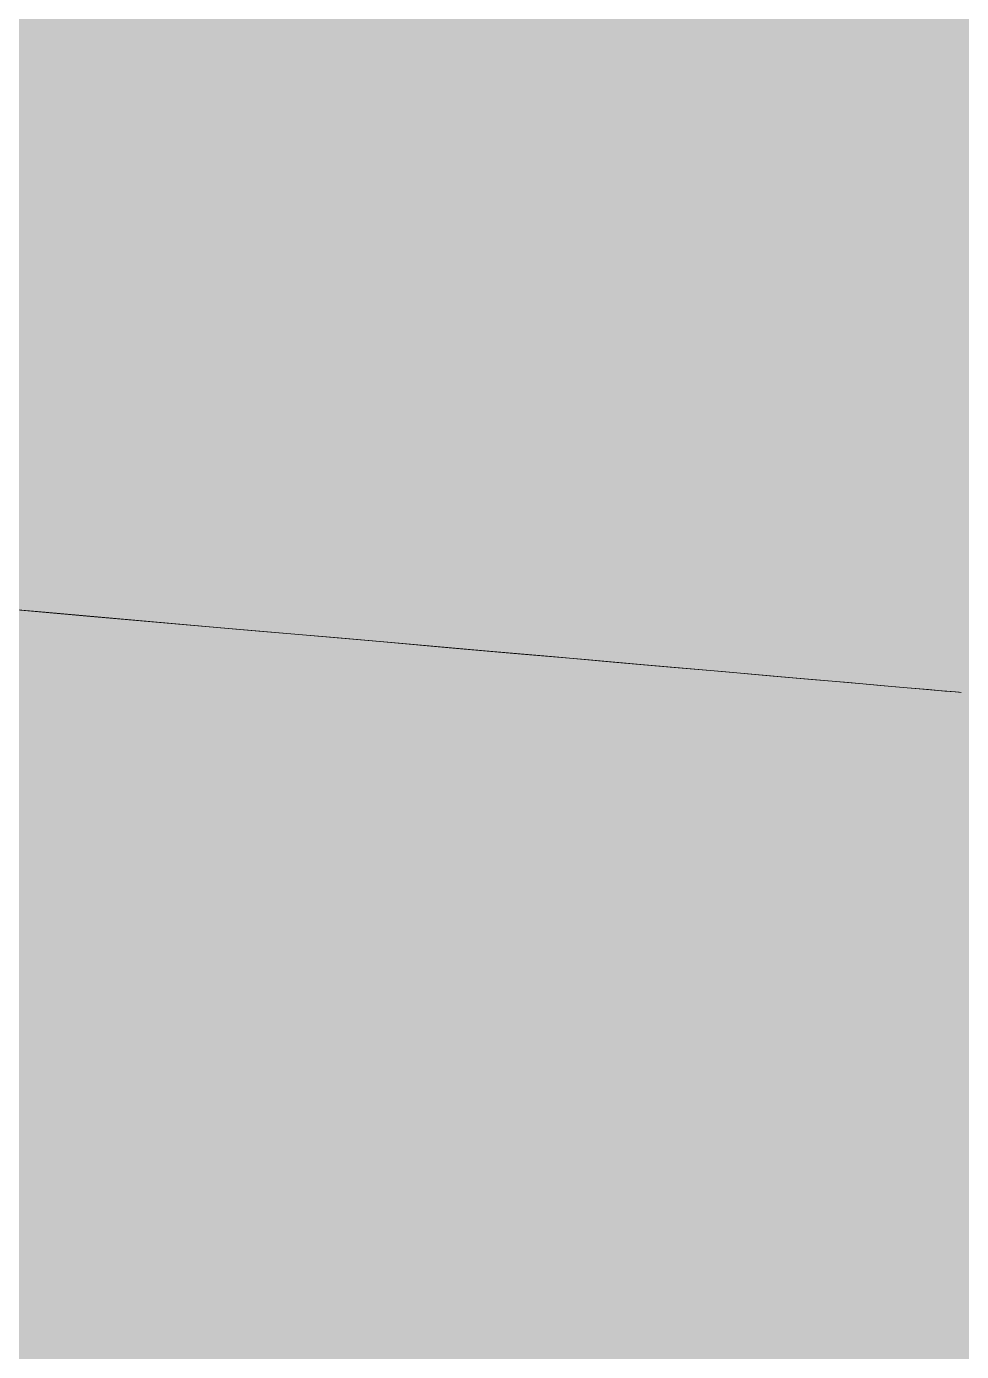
# Model space of a CAD drawing. Header units: millimetres. Extents: x 632 to 546626, y -3890 to 22200.
# Drawn here: x 389643.074 to 389644.47, y 16898.469 to 16900.447 of the extents above; entities that cross this region are included whole.
import ezdxf

# ---------------------------------------------------------------- set-up
doc = ezdxf.new("R2010")
doc.units = ezdxf.units.MM
doc.layers.add('A-270-M_ROOF', color=132, linetype='Continuous', lineweight=13)
doc.layers.add('A-770-ME_FFE_SA', color=91, linetype='Continuous', lineweight=13)

# ---------------------------------------------------------------- blocks, each defined once
blk = doc.blocks.new('Static Line_Sayfa_Metal Deck_Pan Mount - Up to 15 _ pitch - Max 2 Users-1845519-S6_501-SECTION A6')
at = {"layer": 'A-770-ME_FFE_SA', "lineweight": 5, "transparency": 33554432}
for points in [[(4567736.1194, 16883.1307), (4567740.3464, 16931.4452), (4567541.1074, 16948.8763), (4567536.8805, 16900.5619), (4567715.6604, 16884.9207)], [(4567736.1194, 16883.1307), (4567740.3464, 16931.4452), (4567541.1074, 16948.8763), (4567536.8805, 16900.5619), (4567715.6604, 16884.9207)], [(4567736.1194, 16883.1307), (4567740.3464, 16931.4452), (4567541.1074, 16948.8763), (4567536.8805, 16900.5619), (4567715.6604, 16884.9207)], [(4567736.1194, 16883.1307), (4567740.3464, 16931.4452), (4567541.1074, 16948.8763), (4567536.8805, 16900.5619), (4567715.6604, 16884.9207)], [(4567736.1194, 16883.1307), (4567740.3464, 16931.4452), (4567541.1074, 16948.8763), (4567536.8805, 16900.5619), (4567715.6604, 16884.9207)], [(4567736.1194, 16883.1307), (4567740.3464, 16931.4452), (4567541.1074, 16948.8763), (4567536.8805, 16900.5619), (4567715.6604, 16884.9207)], [(4567736.1194, 16883.1307), (4567740.3464, 16931.4452), (4567541.1074, 16948.8763), (4567536.8805, 16900.5619), (4567715.6604, 16884.9207)], [(4567736.1194, 16883.1307), (4567740.3464, 16931.4452), (4567541.1074, 16948.8763), (4567536.8805, 16900.5619), (4567715.6604, 16884.9207)], [(4567736.1194, 16883.1307), (4567740.3464, 16931.4452), (4567541.1075, 16948.8763), (4567536.8805, 16900.5619), (4567715.6604, 16884.9207)], [(4567736.1194, 16883.1307), (4567740.3464, 16931.4452), (4567541.1074, 16948.8763), (4567536.8805, 16900.5619), (4567715.6604, 16884.9207)], [(4567735.9451, 16881.1383), (4567740.1721, 16929.4528), (4567540.9331, 16946.8839), (4567536.7062, 16898.5695), (4567715.6604, 16882.913)], [(4567735.9451, 16881.1383), (4567740.1721, 16929.4528), (4567540.9331, 16946.8839), (4567536.7062, 16898.5695), (4567715.6604, 16882.913)], [(4567735.9451, 16881.1383), (4567740.1721, 16929.4528), (4567540.9331, 16946.8839), (4567536.7062, 16898.5695), (4567715.6604, 16882.913)], [(4567735.9451, 16881.1383), (4567740.1721, 16929.4528), (4567540.9331, 16946.8839), (4567536.7062, 16898.5695), (4567715.6604, 16882.913)], [(4567735.9451, 16881.1383), (4567740.1721, 16929.4528), (4567540.9331, 16946.8839), (4567536.7062, 16898.5695), (4567715.6604, 16882.913)], [(4567735.9451, 16881.1383), (4567740.1721, 16929.4528), (4567540.9331, 16946.8839), (4567536.7062, 16898.5695), (4567715.6604, 16882.913)], [(4567735.9451, 16881.1383), (4567740.1721, 16929.4528), (4567540.9331, 16946.8839), (4567536.7062, 16898.5695), (4567715.6604, 16882.913)], [(4567735.9451, 16881.1383), (4567740.1721, 16929.4528), (4567540.9331, 16946.8839), (4567536.7062, 16898.5695), (4567715.6604, 16882.913)], [(4567735.9451, 16881.1383), (4567740.1721, 16929.4528), (4567540.9331, 16946.8839), (4567536.7062, 16898.5695), (4567715.6604, 16882.913)], [(4567735.9451, 16881.1383), (4567740.1721, 16929.4528), (4567540.9331, 16946.8839), (4567536.7062, 16898.5695), (4567715.6604, 16882.913)]]:
    blk.add_hatch(color=256, dxfattribs=at).paths.add_polyline_path(points)
at = {"layer": 'A-770-ME_FFE_SA', "lineweight": 5}
for p, q in [((4567600.6558, 16899.5722), (4567600.5159, 16899.5844)), ((4567600.6558, 16899.5722), (4567600.5159, 16899.5844)), ((4567600.6558, 16899.5722), (4567600.5159, 16899.5844)), ((4567600.6558, 16899.5722), (4567600.5159, 16899.5844)), ((4567600.6558, 16899.5722), (4567600.5159, 16899.5844)), ((4567600.6558, 16899.5722), (4567600.5159, 16899.5844)), ((4567600.6558, 16899.5722), (4567600.5159, 16899.5844)), ((4567600.6558, 16899.5722), (4567600.5159, 16899.5844)), ((4567600.6558, 16899.5722), (4567600.5159, 16899.5844)), ((4567600.6558, 16899.5722), (4567600.5159, 16899.5844)), ((4567600.6558, 16899.5722), (4567600.5159, 16899.5844)), ((4567600.6558, 16899.5722), (4567600.5159, 16899.5844)), ((4567600.5809, 16899.5788), (4567600.7182, 16899.5667)), ((4567600.5809, 16899.5788), (4567600.7182, 16899.5667)), ((4567600.5809, 16899.5788), (4567600.7182, 16899.5667)), ((4567600.5809, 16899.5788), (4567600.7182, 16899.5667)), ((4567600.5809, 16899.5788), (4567600.7182, 16899.5667)), ((4567600.5809, 16899.5788), (4567600.7182, 16899.5667)), ((4567600.5809, 16899.5788), (4567600.7182, 16899.5667)), ((4567600.5809, 16899.5788), (4567600.7182, 16899.5667)), ((4567600.5809, 16899.5788), (4567600.7182, 16899.5667)), ((4567600.5809, 16899.5788), (4567600.7182, 16899.5667)), ((4567600.5809, 16899.5788), (4567600.7182, 16899.5667)), ((4567600.581, 16899.5788), (4567600.7182, 16899.5667)), ((4567600.7899, 16899.5605), (4567600.6558, 16899.5722)), ((4567600.7899, 16899.5605), (4567600.6558, 16899.5722)), ((4567600.7899, 16899.5605), (4567600.6558, 16899.5722)), ((4567600.7899, 16899.5605), (4567600.6558, 16899.5722)), ((4567600.7899, 16899.5605), (4567600.6558, 16899.5722)), ((4567600.7899, 16899.5605), (4567600.6558, 16899.5722)), ((4567600.7899, 16899.5605), (4567600.6558, 16899.5722)), ((4567600.7899, 16899.5605), (4567600.6558, 16899.5722)), ((4567600.7899, 16899.5605), (4567600.6558, 16899.5722)), ((4567600.7899, 16899.5605), (4567600.6558, 16899.5722)), ((4567600.7899, 16899.5605), (4567600.6558, 16899.5722)), ((4567600.7899, 16899.5605), (4567600.6558, 16899.5722)), ((4567600.7182, 16899.5667), (4567600.8496, 16899.5552)), ((4567600.7182, 16899.5667), (4567600.8496, 16899.5552)), ((4567600.7182, 16899.5667), (4567600.8496, 16899.5552)), ((4567600.7182, 16899.5667), (4567600.8496, 16899.5552)), ((4567600.7182, 16899.5667), (4567600.8496, 16899.5552)), ((4567600.7182, 16899.5667), (4567600.8496, 16899.5552)), ((4567600.7182, 16899.5667), (4567600.8496, 16899.5552)), ((4567600.7182, 16899.5667), (4567600.8496, 16899.5552)), ((4567600.7182, 16899.5667), (4567600.8496, 16899.5552)), ((4567600.7182, 16899.5667), (4567600.8496, 16899.5552)), ((4567600.7182, 16899.5667), (4567600.8496, 16899.5552)), ((4567600.7182, 16899.5667), (4567600.8496, 16899.5552)), ((4567600.9181, 16899.5493), (4567600.7899, 16899.5605)), ((4567600.9181, 16899.5493), (4567600.7899, 16899.5605)), ((4567600.9181, 16899.5493), (4567600.7899, 16899.5605)), ((4567600.9181, 16899.5493), (4567600.7899, 16899.5605)), ((4567600.9181, 16899.5493), (4567600.7899, 16899.5605)), ((4567600.9181, 16899.5493), (4567600.7899, 16899.5605)), ((4567600.9181, 16899.5493), (4567600.7899, 16899.5605)), ((4567600.9181, 16899.5493), (4567600.7899, 16899.5605)), ((4567600.9181, 16899.5493), (4567600.7899, 16899.5605)), ((4567600.9181, 16899.5493), (4567600.7899, 16899.5605)), ((4567600.9181, 16899.5493), (4567600.7899, 16899.5605)), ((4567600.9181, 16899.5493), (4567600.7899, 16899.5605)), ((4567600.8496, 16899.5552), (4567600.975, 16899.5443)), ((4567600.8496, 16899.5552), (4567600.975, 16899.5443)), ((4567600.8496, 16899.5552), (4567600.975, 16899.5443)), ((4567600.8496, 16899.5552), (4567600.975, 16899.5443)), ((4567600.8496, 16899.5552), (4567600.975, 16899.5443)), ((4567600.8496, 16899.5552), (4567600.975, 16899.5443)), ((4567600.8496, 16899.5552), (4567600.975, 16899.5443)), ((4567600.8496, 16899.5552), (4567600.975, 16899.5443)), ((4567600.8496, 16899.5552), (4567600.975, 16899.5443)), ((4567600.8496, 16899.5552), (4567600.975, 16899.5443)), ((4567600.8496, 16899.5552), (4567600.975, 16899.5443)), ((4567600.8496, 16899.5552), (4567600.975, 16899.5443)), ((4567601.04, 16899.5386), (4567600.9181, 16899.5493)), ((4567601.04, 16899.5386), (4567600.9181, 16899.5493)), ((4567601.04, 16899.5386), (4567600.9181, 16899.5493)), ((4567601.04, 16899.5386), (4567600.9181, 16899.5493)), ((4567601.04, 16899.5386), (4567600.9181, 16899.5493)), ((4567601.04, 16899.5386), (4567600.9181, 16899.5493)), ((4567601.04, 16899.5386), (4567600.9181, 16899.5493)), ((4567601.04, 16899.5386), (4567600.9181, 16899.5493)), ((4567601.04, 16899.5386), (4567600.9181, 16899.5493)), ((4567601.04, 16899.5386), (4567600.9181, 16899.5493)), ((4567601.04, 16899.5386), (4567600.9181, 16899.5493)), ((4567601.04, 16899.5386), (4567600.9181, 16899.5493)), ((4567600.975, 16899.5443), (4567601.094, 16899.5339)), ((4567600.975, 16899.5443), (4567601.094, 16899.5339)), ((4567600.975, 16899.5443), (4567601.094, 16899.5339)), ((4567600.975, 16899.5443), (4567601.094, 16899.5339)), ((4567600.975, 16899.5443), (4567601.094, 16899.5339)), ((4567600.975, 16899.5443), (4567601.094, 16899.5339)), ((4567600.975, 16899.5443), (4567601.094, 16899.5339)), ((4567600.975, 16899.5443), (4567601.094, 16899.5339)), ((4567600.975, 16899.5443), (4567601.094, 16899.5339)), ((4567600.975, 16899.5443), (4567601.094, 16899.5339)), ((4567600.975, 16899.5443), (4567601.094, 16899.5339)), ((4567600.975, 16899.5443), (4567601.094, 16899.5339)), ((4567601.1556, 16899.5285), (4567601.04, 16899.5386)), ((4567601.1556, 16899.5285), (4567601.04, 16899.5386)), ((4567601.1556, 16899.5285), (4567601.04, 16899.5386)), ((4567601.1556, 16899.5285), (4567601.04, 16899.5386)), ((4567601.1556, 16899.5285), (4567601.04, 16899.5386)), ((4567601.1556, 16899.5285), (4567601.04, 16899.5386)), ((4567601.1556, 16899.5285), (4567601.04, 16899.5386)), ((4567601.1556, 16899.5285), (4567601.04, 16899.5386)), ((4567601.1556, 16899.5285), (4567601.04, 16899.5386)), ((4567601.1556, 16899.5285), (4567601.04, 16899.5386)), ((4567601.1556, 16899.5285), (4567601.04, 16899.5386)), ((4567601.1556, 16899.5285), (4567601.04, 16899.5386)), ((4567601.094, 16899.5339), (4567601.2066, 16899.524)), ((4567601.094, 16899.5339), (4567601.2066, 16899.524)), ((4567601.094, 16899.5339), (4567601.2066, 16899.524)), ((4567601.094, 16899.5339), (4567601.2066, 16899.524)), ((4567601.094, 16899.5339), (4567601.2066, 16899.524)), ((4567601.094, 16899.5339), (4567601.2066, 16899.524)), ((4567601.094, 16899.5339), (4567601.2066, 16899.524)), ((4567601.094, 16899.5339), (4567601.2066, 16899.524)), ((4567601.094, 16899.5339), (4567601.2066, 16899.524)), ((4567601.094, 16899.5339), (4567601.2066, 16899.524)), ((4567601.094, 16899.5339), (4567601.2066, 16899.524)), ((4567601.094, 16899.5339), (4567601.2066, 16899.524)), ((4567601.2646, 16899.5189), (4567601.1556, 16899.5285)), ((4567601.2646, 16899.5189), (4567601.1556, 16899.5285)), ((4567601.2646, 16899.5189), (4567601.1556, 16899.5285)), ((4567601.2646, 16899.5189), (4567601.1556, 16899.5285)), ((4567601.2646, 16899.5189), (4567601.1556, 16899.5285)), ((4567601.2646, 16899.5189), (4567601.1556, 16899.5285)), ((4567601.2646, 16899.5189), (4567601.1556, 16899.5285)), ((4567601.2646, 16899.5189), (4567601.1556, 16899.5285)), ((4567601.2646, 16899.5189), (4567601.1556, 16899.5285)), ((4567601.2646, 16899.5189), (4567601.1556, 16899.5285)), ((4567601.2646, 16899.5189), (4567601.1556, 16899.5285)), ((4567601.2646, 16899.5189), (4567601.1556, 16899.5285)), ((4567601.2066, 16899.524), (4567601.3126, 16899.5147)), ((4567601.2066, 16899.524), (4567601.3126, 16899.5147)), ((4567601.2066, 16899.524), (4567601.3126, 16899.5147)), ((4567601.2066, 16899.524), (4567601.3126, 16899.5147)), ((4567601.2066, 16899.524), (4567601.3126, 16899.5147)), ((4567601.2066, 16899.524), (4567601.3126, 16899.5147)), ((4567601.2066, 16899.524), (4567601.3126, 16899.5147)), ((4567601.2066, 16899.524), (4567601.3126, 16899.5147)), ((4567601.2066, 16899.524), (4567601.3126, 16899.5147)), ((4567601.2066, 16899.524), (4567601.3126, 16899.5147)), ((4567601.2066, 16899.524), (4567601.3126, 16899.5147)), ((4567601.2066, 16899.524), (4567601.3126, 16899.5147)), ((4567601.3669, 16899.51), (4567601.2646, 16899.5189)), ((4567601.3669, 16899.51), (4567601.2646, 16899.5189)), ((4567601.3669, 16899.51), (4567601.2646, 16899.5189)), ((4567601.3669, 16899.51), (4567601.2646, 16899.5189)), ((4567601.3669, 16899.51), (4567601.2646, 16899.5189)), ((4567601.3669, 16899.51), (4567601.2646, 16899.5189)), ((4567601.3669, 16899.51), (4567601.2646, 16899.5189)), ((4567601.3669, 16899.51), (4567601.2646, 16899.5189)), ((4567601.3669, 16899.51), (4567601.2646, 16899.5189)), ((4567601.3669, 16899.51), (4567601.2646, 16899.5189)), ((4567601.3669, 16899.51), (4567601.2646, 16899.5189)), ((4567601.3669, 16899.51), (4567601.2646, 16899.5189)), ((4567601.3126, 16899.5147), (4567601.4117, 16899.5061)), ((4567601.3126, 16899.5147), (4567601.4117, 16899.5061)), ((4567601.3126, 16899.5147), (4567601.4117, 16899.5061)), ((4567601.3126, 16899.5147), (4567601.4117, 16899.5061)), ((4567601.3126, 16899.5147), (4567601.4117, 16899.5061)), ((4567601.3126, 16899.5147), (4567601.4117, 16899.5061)), ((4567601.3126, 16899.5147), (4567601.4117, 16899.5061)), ((4567601.3126, 16899.5147), (4567601.4117, 16899.5061)), ((4567601.3126, 16899.5147), (4567601.4117, 16899.5061)), ((4567601.3126, 16899.5147), (4567601.4117, 16899.5061)), ((4567601.3126, 16899.5147), (4567601.4117, 16899.5061)), ((4567601.3126, 16899.5147), (4567601.4117, 16899.5061)), ((4567601.4623, 16899.5016), (4567601.3669, 16899.51)), ((4567601.4623, 16899.5016), (4567601.3669, 16899.51)), ((4567601.4623, 16899.5016), (4567601.3669, 16899.51)), ((4567601.4623, 16899.5016), (4567601.3669, 16899.51)), ((4567601.4623, 16899.5016), (4567601.3669, 16899.51)), ((4567601.4623, 16899.5016), (4567601.3669, 16899.51)), ((4567601.4623, 16899.5016), (4567601.3669, 16899.51)), ((4567601.4623, 16899.5016), (4567601.3669, 16899.51)), ((4567601.4623, 16899.5016), (4567601.3669, 16899.51)), ((4567601.4623, 16899.5016), (4567601.3669, 16899.51)), ((4567601.4623, 16899.5016), (4567601.3669, 16899.51)), ((4567601.4623, 16899.5016), (4567601.3669, 16899.51)), ((4567601.4117, 16899.5061), (4567601.5038, 16899.498)), ((4567601.4117, 16899.5061), (4567601.5038, 16899.498)), ((4567601.4117, 16899.5061), (4567601.5038, 16899.498)), ((4567601.4117, 16899.5061), (4567601.5038, 16899.498)), ((4567601.4117, 16899.5061), (4567601.5038, 16899.498)), ((4567601.4117, 16899.5061), (4567601.5038, 16899.498)), ((4567601.4117, 16899.5061), (4567601.5038, 16899.498)), ((4567601.4117, 16899.5061), (4567601.5038, 16899.498)), ((4567601.4117, 16899.5061), (4567601.5038, 16899.498)), ((4567601.4117, 16899.5061), (4567601.5038, 16899.498)), ((4567601.4117, 16899.5061), (4567601.5038, 16899.498)), ((4567601.4117, 16899.5061), (4567601.5038, 16899.498)), ((4567601.5506, 16899.4939), (4567601.4623, 16899.5016)), ((4567601.5506, 16899.4939), (4567601.4623, 16899.5016)), ((4567601.5506, 16899.4939), (4567601.4623, 16899.5016)), ((4567601.5506, 16899.4939), (4567601.4623, 16899.5016)), ((4567601.5506, 16899.4939), (4567601.4623, 16899.5016)), ((4567601.5506, 16899.4939), (4567601.4623, 16899.5016)), ((4567601.5506, 16899.4939), (4567601.4623, 16899.5016)), ((4567601.5506, 16899.4939), (4567601.4623, 16899.5016)), ((4567601.5506, 16899.4939), (4567601.4623, 16899.5016)), ((4567601.5506, 16899.4939), (4567601.4623, 16899.5016)), ((4567601.5506, 16899.4939), (4567601.4623, 16899.5016)), ((4567601.5506, 16899.4939), (4567601.4623, 16899.5016)), ((4567601.5038, 16899.498), (4567601.5888, 16899.4906)), ((4567601.5038, 16899.498), (4567601.5888, 16899.4906)), ((4567601.5038, 16899.498), (4567601.5888, 16899.4906)), ((4567601.5038, 16899.498), (4567601.5888, 16899.4906)), ((4567601.5038, 16899.498), (4567601.5888, 16899.4906)), ((4567601.5038, 16899.498), (4567601.5888, 16899.4906)), ((4567601.5038, 16899.498), (4567601.5888, 16899.4906)), ((4567601.5038, 16899.498), (4567601.5888, 16899.4906)), ((4567601.5038, 16899.498), (4567601.5888, 16899.4906)), ((4567601.5038, 16899.498), (4567601.5888, 16899.4906)), ((4567601.5038, 16899.498), (4567601.5888, 16899.4906)), ((4567601.5038, 16899.498), (4567601.5888, 16899.4906)), ((4567601.6317, 16899.4868), (4567601.5506, 16899.4939)), ((4567601.6317, 16899.4868), (4567601.5506, 16899.4939)), ((4567601.6317, 16899.4868), (4567601.5506, 16899.4939)), ((4567601.6317, 16899.4868), (4567601.5506, 16899.4939)), ((4567601.6317, 16899.4868), (4567601.5506, 16899.4939)), ((4567601.6317, 16899.4868), (4567601.5506, 16899.4939)), ((4567601.6317, 16899.4868), (4567601.5506, 16899.4939)), ((4567601.6317, 16899.4868), (4567601.5506, 16899.4939)), ((4567601.6317, 16899.4868), (4567601.5506, 16899.4939)), ((4567601.6317, 16899.4868), (4567601.5506, 16899.4939)), ((4567601.6317, 16899.4868), (4567601.5506, 16899.4939)), ((4567601.6317, 16899.4868), (4567601.5506, 16899.4939)), ((4567601.5888, 16899.4906), (4567601.6666, 16899.4838)), ((4567601.5888, 16899.4906), (4567601.6666, 16899.4838)), ((4567601.5888, 16899.4906), (4567601.6666, 16899.4838)), ((4567601.5888, 16899.4906), (4567601.6666, 16899.4838)), ((4567601.5888, 16899.4906), (4567601.6666, 16899.4838)), ((4567601.5888, 16899.4906), (4567601.6666, 16899.4838)), ((4567601.5888, 16899.4906), (4567601.6666, 16899.4838)), ((4567601.5888, 16899.4906), (4567601.6666, 16899.4838)), ((4567601.5888, 16899.4906), (4567601.6666, 16899.4838)), ((4567601.5888, 16899.4906), (4567601.6666, 16899.4838)), ((4567601.5888, 16899.4906), (4567601.6666, 16899.4838)), ((4567601.5888, 16899.4906), (4567601.6666, 16899.4838)), ((4567601.7055, 16899.4804), (4567601.6317, 16899.4868)), ((4567601.7055, 16899.4804), (4567601.6317, 16899.4868)), ((4567601.7055, 16899.4804), (4567601.6317, 16899.4868)), ((4567601.7055, 16899.4804), (4567601.6317, 16899.4868)), ((4567601.7055, 16899.4804), (4567601.6317, 16899.4868)), ((4567601.7055, 16899.4804), (4567601.6317, 16899.4868)), ((4567601.7055, 16899.4804), (4567601.6317, 16899.4868)), ((4567601.7055, 16899.4804), (4567601.6317, 16899.4868)), ((4567601.7055, 16899.4804), (4567601.6317, 16899.4868)), ((4567601.7055, 16899.4804), (4567601.6317, 16899.4868)), ((4567601.7055, 16899.4804), (4567601.6317, 16899.4868)), ((4567601.7055, 16899.4804), (4567601.6317, 16899.4868)), ((4567601.6666, 16899.4838), (4567601.737, 16899.4776)), ((4567601.6666, 16899.4838), (4567601.737, 16899.4776)), ((4567601.6666, 16899.4838), (4567601.737, 16899.4776)), ((4567601.6666, 16899.4838), (4567601.737, 16899.4776)), ((4567601.6666, 16899.4838), (4567601.737, 16899.4776)), ((4567601.6666, 16899.4838), (4567601.737, 16899.4776)), ((4567601.6666, 16899.4838), (4567601.737, 16899.4776)), ((4567601.6666, 16899.4838), (4567601.737, 16899.4776)), ((4567601.6666, 16899.4838), (4567601.737, 16899.4776)), ((4567601.6666, 16899.4838), (4567601.737, 16899.4776)), ((4567601.6666, 16899.4838), (4567601.737, 16899.4776)), ((4567601.6666, 16899.4838), (4567601.737, 16899.4776)), ((4567601.7719, 16899.4746), (4567601.7055, 16899.4804)), ((4567601.7719, 16899.4746), (4567601.7055, 16899.4804)), ((4567601.7719, 16899.4746), (4567601.7055, 16899.4804)), ((4567601.7719, 16899.4746), (4567601.7055, 16899.4804)), ((4567601.7719, 16899.4746), (4567601.7055, 16899.4804)), ((4567601.7719, 16899.4746), (4567601.7055, 16899.4804)), ((4567601.7719, 16899.4746), (4567601.7055, 16899.4804)), ((4567601.7719, 16899.4746), (4567601.7055, 16899.4804)), ((4567601.7719, 16899.4746), (4567601.7055, 16899.4804)), ((4567601.7719, 16899.4746), (4567601.7055, 16899.4804)), ((4567601.7719, 16899.4746), (4567601.7055, 16899.4804)), ((4567601.7719, 16899.4746), (4567601.7055, 16899.4804)), ((4567601.737, 16899.4776), (4567601.7999, 16899.4721)), ((4567601.737, 16899.4776), (4567601.7999, 16899.4721)), ((4567601.737, 16899.4776), (4567601.7999, 16899.4721)), ((4567601.737, 16899.4776), (4567601.7999, 16899.4721)), ((4567601.737, 16899.4776), (4567601.7999, 16899.4721)), ((4567601.737, 16899.4776), (4567601.7999, 16899.4721)), ((4567601.737, 16899.4776), (4567601.7999, 16899.4721)), ((4567601.737, 16899.4776), (4567601.7999, 16899.4721)), ((4567601.737, 16899.4776), (4567601.7999, 16899.4721)), ((4567601.737, 16899.4776), (4567601.7999, 16899.4721)), ((4567601.737, 16899.4776), (4567601.7999, 16899.4721)), ((4567601.737, 16899.4776), (4567601.7999, 16899.4721)), ((4567601.8306, 16899.4694), (4567601.7719, 16899.4746)), ((4567601.8306, 16899.4694), (4567601.7719, 16899.4746)), ((4567601.8306, 16899.4694), (4567601.7719, 16899.4746)), ((4567601.8306, 16899.4694), (4567601.7719, 16899.4746)), ((4567601.8306, 16899.4694), (4567601.7719, 16899.4746)), ((4567601.8306, 16899.4694), (4567601.7719, 16899.4746)), ((4567601.8306, 16899.4694), (4567601.7719, 16899.4746)), ((4567601.8306, 16899.4694), (4567601.7719, 16899.4746)), ((4567601.8306, 16899.4694), (4567601.7719, 16899.4746)), ((4567601.8306, 16899.4694), (4567601.7719, 16899.4746)), ((4567601.8306, 16899.4694), (4567601.7719, 16899.4746)), ((4567601.8306, 16899.4694), (4567601.7719, 16899.4746)), ((4567601.7999, 16899.4721), (4567601.8551, 16899.4673)), ((4567601.7999, 16899.4721), (4567601.8551, 16899.4673)), ((4567601.7999, 16899.4721), (4567601.8551, 16899.4673)), ((4567601.7999, 16899.4721), (4567601.8551, 16899.4673)), ((4567601.7999, 16899.4721), (4567601.8551, 16899.4673)), ((4567601.7999, 16899.4721), (4567601.8551, 16899.4673)), ((4567601.7999, 16899.4721), (4567601.8551, 16899.4673)), ((4567601.7999, 16899.4721), (4567601.8551, 16899.4673)), ((4567601.7999, 16899.4721), (4567601.8551, 16899.4673)), ((4567601.7999, 16899.4721), (4567601.8551, 16899.4673)), ((4567601.7999, 16899.4721), (4567601.8551, 16899.4673)), ((4567601.7999, 16899.4721), (4567601.8551, 16899.4673)), ((4567601.8818, 16899.4649), (4567601.8306, 16899.4694)), ((4567601.8818, 16899.4649), (4567601.8306, 16899.4694)), ((4567601.8818, 16899.4649), (4567601.8306, 16899.4694)), ((4567601.8818, 16899.4649), (4567601.8306, 16899.4694)), ((4567601.8818, 16899.4649), (4567601.8306, 16899.4694)), ((4567601.8818, 16899.4649), (4567601.8306, 16899.4694)), ((4567601.8818, 16899.4649), (4567601.8306, 16899.4694)), ((4567601.8818, 16899.4649), (4567601.8306, 16899.4694)), ((4567601.8818, 16899.4649), (4567601.8306, 16899.4694)), ((4567601.8818, 16899.4649), (4567601.8306, 16899.4694)), ((4567601.8818, 16899.4649), (4567601.8306, 16899.4694)), ((4567601.8818, 16899.4649), (4567601.8306, 16899.4694)), ((4567601.8551, 16899.4673), (4567601.9027, 16899.4631)), ((4567601.8551, 16899.4673), (4567601.9027, 16899.4631)), ((4567601.8551, 16899.4673), (4567601.9027, 16899.4631)), ((4567601.8551, 16899.4673), (4567601.9027, 16899.4631)), ((4567601.8551, 16899.4673), (4567601.9027, 16899.4631)), ((4567601.8551, 16899.4673), (4567601.9027, 16899.4631)), ((4567601.8551, 16899.4673), (4567601.9027, 16899.4631)), ((4567601.8551, 16899.4673), (4567601.9027, 16899.4631)), ((4567601.8551, 16899.4673), (4567601.9027, 16899.4631)), ((4567601.8551, 16899.4673), (4567601.9027, 16899.4631)), ((4567601.8551, 16899.4673), (4567601.9027, 16899.4631)), ((4567601.8551, 16899.4673), (4567601.9027, 16899.4631)), ((4567601.8551, 16899.4673), (4567601.9027, 16899.4631)), ((4567601.9252, 16899.4611), (4567601.8818, 16899.4649)), ((4567601.9252, 16899.4611), (4567601.8818, 16899.4649)), ((4567601.9252, 16899.4611), (4567601.8818, 16899.4649)), ((4567601.9252, 16899.4611), (4567601.8818, 16899.4649)), ((4567601.9252, 16899.4611), (4567601.8818, 16899.4649)), ((4567601.9252, 16899.4611), (4567601.8818, 16899.4649)), ((4567601.9252, 16899.4611), (4567601.8818, 16899.4649)), ((4567601.9252, 16899.4611), (4567601.8818, 16899.4649)), ((4567601.9252, 16899.4611), (4567601.8818, 16899.4649)), ((4567601.9252, 16899.4611), (4567601.8818, 16899.4649)), ((4567601.9252, 16899.4611), (4567601.8818, 16899.4649)), ((4567601.9252, 16899.4611), (4567601.8818, 16899.4649)), ((4567601.9027, 16899.4631), (4567601.9426, 16899.4596)), ((4567601.9027, 16899.4631), (4567601.9426, 16899.4596)), ((4567601.9027, 16899.4631), (4567601.9426, 16899.4596)), ((4567601.9027, 16899.4631), (4567601.9426, 16899.4596)), ((4567601.9027, 16899.4631), (4567601.9426, 16899.4596)), ((4567601.9027, 16899.4631), (4567601.9426, 16899.4596)), ((4567601.9027, 16899.4631), (4567601.9426, 16899.4596)), ((4567601.9027, 16899.4631), (4567601.9426, 16899.4596)), ((4567601.9027, 16899.4631), (4567601.9426, 16899.4596)), ((4567601.9027, 16899.4631), (4567601.9426, 16899.4596)), ((4567601.9027, 16899.4631), (4567601.9426, 16899.4596)), ((4567601.9027, 16899.4631), (4567601.9426, 16899.4596)), ((4567601.9608, 16899.458), (4567601.9252, 16899.4611)), ((4567601.9608, 16899.458), (4567601.9252, 16899.4611)), ((4567601.9608, 16899.458), (4567601.9252, 16899.4611)), ((4567601.9608, 16899.458), (4567601.9252, 16899.4611)), ((4567601.9608, 16899.458), (4567601.9252, 16899.4611)), ((4567601.9608, 16899.458), (4567601.9252, 16899.4611)), ((4567601.9608, 16899.458), (4567601.9252, 16899.4611)), ((4567601.9608, 16899.458), (4567601.9252, 16899.4611)), ((4567601.9608, 16899.458), (4567601.9252, 16899.4611)), ((4567601.9608, 16899.458), (4567601.9252, 16899.4611)), ((4567601.9608, 16899.458), (4567601.9252, 16899.4611)), ((4567601.9608, 16899.458), (4567601.9252, 16899.4611)), ((4567601.9426, 16899.4596), (4567601.9746, 16899.4568)), ((4567601.9426, 16899.4596), (4567601.9746, 16899.4568)), ((4567601.9426, 16899.4596), (4567601.9746, 16899.4568)), ((4567601.9426, 16899.4596), (4567601.9746, 16899.4568)), ((4567601.9426, 16899.4596), (4567601.9746, 16899.4568)), ((4567601.9426, 16899.4596), (4567601.9746, 16899.4568)), ((4567601.9426, 16899.4596), (4567601.9746, 16899.4568)), ((4567601.9426, 16899.4596), (4567601.9746, 16899.4568)), ((4567601.9426, 16899.4596), (4567601.9746, 16899.4568)), ((4567601.9426, 16899.4596), (4567601.9746, 16899.4568)), ((4567601.9426, 16899.4596), (4567601.9746, 16899.4568)), ((4567601.9426, 16899.4596), (4567601.9746, 16899.4568)), ((4567601.9886, 16899.4556), (4567601.9608, 16899.458)), ((4567601.9886, 16899.4556), (4567601.9608, 16899.458)), ((4567601.9886, 16899.4556), (4567601.9608, 16899.458)), ((4567601.9886, 16899.4556), (4567601.9608, 16899.458)), ((4567601.9886, 16899.4556), (4567601.9608, 16899.458)), ((4567601.9886, 16899.4556), (4567601.9608, 16899.458)), ((4567601.9886, 16899.4556), (4567601.9608, 16899.458)), ((4567601.9886, 16899.4556), (4567601.9608, 16899.458)), ((4567601.9886, 16899.4556), (4567601.9608, 16899.458)), ((4567601.9886, 16899.4556), (4567601.9608, 16899.458)), ((4567601.9886, 16899.4556), (4567601.9608, 16899.458)), ((4567601.9886, 16899.4556), (4567601.9608, 16899.458)), ((4567601.9746, 16899.4568), (4567601.9987, 16899.4547)), ((4567601.9746, 16899.4568), (4567601.9987, 16899.4547)), ((4567601.9746, 16899.4568), (4567601.9987, 16899.4547)), ((4567601.9746, 16899.4568), (4567601.9987, 16899.4547)), ((4567601.9746, 16899.4568), (4567601.9987, 16899.4547)), ((4567601.9746, 16899.4568), (4567601.9987, 16899.4547)), ((4567601.9746, 16899.4568), (4567601.9987, 16899.4547)), ((4567601.9746, 16899.4568), (4567601.9987, 16899.4547)), ((4567601.9746, 16899.4568), (4567601.9987, 16899.4547)), ((4567601.9746, 16899.4568), (4567601.9987, 16899.4547)), ((4567601.9746, 16899.4568), (4567601.9987, 16899.4547)), ((4567601.9746, 16899.4568), (4567601.9987, 16899.4547)), ((4567601.9746, 16899.4568), (4567601.9987, 16899.4547)), ((4567602.0084, 16899.4539), (4567601.9886, 16899.4556)), ((4567602.0084, 16899.4539), (4567601.9886, 16899.4556)), ((4567602.0084, 16899.4539), (4567601.9886, 16899.4556)), ((4567602.0084, 16899.4539), (4567601.9886, 16899.4556)), ((4567602.0084, 16899.4539), (4567601.9886, 16899.4556)), ((4567602.0084, 16899.4539), (4567601.9886, 16899.4556)), ((4567602.0084, 16899.4539), (4567601.9886, 16899.4556)), ((4567602.0084, 16899.4539), (4567601.9886, 16899.4556)), ((4567602.0084, 16899.4539), (4567601.9886, 16899.4556)), ((4567602.0084, 16899.4539), (4567601.9886, 16899.4556)), ((4567602.0084, 16899.4539), (4567601.9886, 16899.4556)), ((4567602.0084, 16899.4539), (4567601.9886, 16899.4556)), ((4567601.9987, 16899.4547), (4567602.0149, 16899.4533)), ((4567601.9987, 16899.4547), (4567602.0149, 16899.4533)), ((4567601.9987, 16899.4547), (4567602.0149, 16899.4533)), ((4567601.9987, 16899.4547), (4567602.0149, 16899.4533)), ((4567601.9987, 16899.4547), (4567602.0149, 16899.4533)), ((4567601.9987, 16899.4547), (4567602.0149, 16899.4533)), ((4567601.9987, 16899.4547), (4567602.0149, 16899.4533)), ((4567601.9987, 16899.4547), (4567602.0149, 16899.4533)), ((4567601.9987, 16899.4547), (4567602.0149, 16899.4533)), ((4567601.9987, 16899.4547), (4567602.0149, 16899.4533)), ((4567601.9987, 16899.4547), (4567602.0149, 16899.4533)), ((4567601.9987, 16899.4547), (4567602.0149, 16899.4533)), ((4567601.9987, 16899.4547), (4567602.0149, 16899.4533)), ((4567602.0204, 16899.4528), (4567602.0084, 16899.4539)), ((4567602.0204, 16899.4528), (4567602.0084, 16899.4539)), ((4567602.0204, 16899.4528), (4567602.0084, 16899.4539)), ((4567602.0204, 16899.4528), (4567602.0084, 16899.4539)), ((4567602.0204, 16899.4528), (4567602.0084, 16899.4539)), ((4567602.0204, 16899.4528), (4567602.0084, 16899.4539)), ((4567602.0204, 16899.4528), (4567602.0084, 16899.4539)), ((4567602.0204, 16899.4528), (4567602.0084, 16899.4539)), ((4567602.0204, 16899.4528), (4567602.0084, 16899.4539)), ((4567602.0204, 16899.4528), (4567602.0084, 16899.4539)), ((4567602.0204, 16899.4528), (4567602.0084, 16899.4539)), ((4567602.0204, 16899.4528), (4567602.0084, 16899.4539)), ((4567602.0149, 16899.4533), (4567602.0232, 16899.4526)), ((4567602.0149, 16899.4533), (4567602.0232, 16899.4526)), ((4567602.0149, 16899.4533), (4567602.0232, 16899.4526)), ((4567602.0149, 16899.4533), (4567602.0232, 16899.4526)), ((4567602.0149, 16899.4533), (4567602.0232, 16899.4526)), ((4567602.0149, 16899.4533), (4567602.0232, 16899.4526)), ((4567602.0149, 16899.4533), (4567602.0232, 16899.4526)), ((4567602.0149, 16899.4533), (4567602.0232, 16899.4526)), ((4567602.0149, 16899.4533), (4567602.0232, 16899.4526)), ((4567602.0149, 16899.4533), (4567602.0232, 16899.4526)), ((4567602.0149, 16899.4533), (4567602.0232, 16899.4526)), ((4567602.0149, 16899.4533), (4567602.0232, 16899.4526)), ((4567602.0149, 16899.4533), (4567602.0232, 16899.4526))]:
    blk.add_line(p, q, dxfattribs=at)
at = {"layer": 'A-770-ME_FFE_SA', "lineweight": 5, "flags": 128}
for points in [[(4567602.0204, 16899.4528), (4567602.0084, 16899.4539), (4567601.9886, 16899.4556), (4567601.9608, 16899.458), (4567601.9252, 16899.4611), (4567601.8818, 16899.4649), (4567601.8306, 16899.4694), (4567601.7719, 16899.4746), (4567601.7055, 16899.4804), (4567601.6317, 16899.4868), (4567601.5506, 16899.4939), (4567601.4623, 16899.5016), (4567601.3669, 16899.51), (4567601.2646, 16899.5189), (4567601.1556, 16899.5285), (4567601.04, 16899.5386), (4567600.9181, 16899.5493), (4567600.7899, 16899.5605), (4567600.6558, 16899.5722), (4567600.5159, 16899.5844)], [(4567602.0204, 16899.4528), (4567602.0084, 16899.4539), (4567601.9886, 16899.4556), (4567601.9608, 16899.458), (4567601.9252, 16899.4611), (4567601.8818, 16899.4649), (4567601.8306, 16899.4694), (4567601.7719, 16899.4746), (4567601.7055, 16899.4804), (4567601.6317, 16899.4868), (4567601.5506, 16899.4939), (4567601.4623, 16899.5016), (4567601.3669, 16899.51), (4567601.2646, 16899.5189), (4567601.1556, 16899.5285), (4567601.04, 16899.5386), (4567600.9181, 16899.5493), (4567600.7899, 16899.5605), (4567600.6558, 16899.5722), (4567600.5159, 16899.5844)], [(4567602.0204, 16899.4528), (4567602.0084, 16899.4539), (4567601.9886, 16899.4556), (4567601.9608, 16899.458), (4567601.9252, 16899.4611), (4567601.8818, 16899.4649), (4567601.8306, 16899.4694), (4567601.7719, 16899.4746), (4567601.7055, 16899.4804), (4567601.6317, 16899.4868), (4567601.5506, 16899.4939), (4567601.4623, 16899.5016), (4567601.3669, 16899.51), (4567601.2646, 16899.5189), (4567601.1556, 16899.5285), (4567601.04, 16899.5386), (4567600.9181, 16899.5493), (4567600.7899, 16899.5605), (4567600.6558, 16899.5722), (4567600.5159, 16899.5844)], [(4567602.0204, 16899.4528), (4567602.0084, 16899.4539), (4567601.9886, 16899.4556), (4567601.9608, 16899.458), (4567601.9252, 16899.4611), (4567601.8818, 16899.4649), (4567601.8306, 16899.4694), (4567601.7719, 16899.4746), (4567601.7055, 16899.4804), (4567601.6317, 16899.4868), (4567601.5506, 16899.4939), (4567601.4623, 16899.5016), (4567601.3669, 16899.51), (4567601.2646, 16899.5189), (4567601.1556, 16899.5285), (4567601.04, 16899.5386), (4567600.9181, 16899.5493), (4567600.7899, 16899.5605), (4567600.6558, 16899.5722), (4567600.5159, 16899.5844)], [(4567602.0204, 16899.4528), (4567602.0084, 16899.4539), (4567601.9886, 16899.4556), (4567601.9608, 16899.458), (4567601.9252, 16899.4611), (4567601.8818, 16899.4649), (4567601.8306, 16899.4694), (4567601.7719, 16899.4746), (4567601.7055, 16899.4804), (4567601.6317, 16899.4868), (4567601.5506, 16899.4939), (4567601.4623, 16899.5016), (4567601.3669, 16899.51), (4567601.2646, 16899.5189), (4567601.1556, 16899.5285), (4567601.04, 16899.5386), (4567600.9181, 16899.5493), (4567600.7899, 16899.5605), (4567600.6558, 16899.5722), (4567600.5159, 16899.5844)], [(4567602.0204, 16899.4528), (4567602.0084, 16899.4539), (4567601.9886, 16899.4556), (4567601.9608, 16899.458), (4567601.9252, 16899.4611), (4567601.8818, 16899.4649), (4567601.8306, 16899.4694), (4567601.7719, 16899.4746), (4567601.7055, 16899.4804), (4567601.6317, 16899.4868), (4567601.5506, 16899.4939), (4567601.4623, 16899.5016), (4567601.3669, 16899.51), (4567601.2646, 16899.5189), (4567601.1556, 16899.5285), (4567601.04, 16899.5386), (4567600.9181, 16899.5493), (4567600.7899, 16899.5605), (4567600.6558, 16899.5722), (4567600.5159, 16899.5844)], [(4567600.5809, 16899.5788), (4567600.7182, 16899.5667), (4567600.8496, 16899.5552), (4567600.975, 16899.5443), (4567601.094, 16899.5339), (4567601.2066, 16899.524), (4567601.3126, 16899.5147), (4567601.4117, 16899.5061), (4567601.5038, 16899.498), (4567601.5888, 16899.4906), (4567601.6666, 16899.4838), (4567601.737, 16899.4776), (4567601.7999, 16899.4721), (4567601.8551, 16899.4673), (4567601.9027, 16899.4631), (4567601.9426, 16899.4596), (4567601.9746, 16899.4568), (4567601.9987, 16899.4547), (4567602.0149, 16899.4533), (4567602.0232, 16899.4526)], [(4567600.5809, 16899.5788), (4567600.7182, 16899.5667), (4567600.8496, 16899.5552), (4567600.975, 16899.5443), (4567601.094, 16899.5339), (4567601.2066, 16899.524), (4567601.3126, 16899.5147), (4567601.4117, 16899.5061), (4567601.5038, 16899.498), (4567601.5888, 16899.4906), (4567601.6666, 16899.4838), (4567601.737, 16899.4776), (4567601.7999, 16899.4721), (4567601.8551, 16899.4673), (4567601.9027, 16899.4631), (4567601.9426, 16899.4596), (4567601.9746, 16899.4568), (4567601.9987, 16899.4547), (4567602.0149, 16899.4533), (4567602.0232, 16899.4526)], [(4567600.5809, 16899.5788), (4567600.7182, 16899.5667), (4567600.8496, 16899.5552), (4567600.975, 16899.5443), (4567601.094, 16899.5339), (4567601.2066, 16899.524), (4567601.3126, 16899.5147), (4567601.4117, 16899.5061), (4567601.5038, 16899.498), (4567601.5888, 16899.4906), (4567601.6666, 16899.4838), (4567601.737, 16899.4776), (4567601.7999, 16899.4721), (4567601.8551, 16899.4673), (4567601.9027, 16899.4631), (4567601.9426, 16899.4596), (4567601.9746, 16899.4568), (4567601.9987, 16899.4547), (4567602.0149, 16899.4533), (4567602.0232, 16899.4526)], [(4567600.5809, 16899.5788), (4567600.7182, 16899.5667), (4567600.8496, 16899.5552), (4567600.975, 16899.5443), (4567601.094, 16899.5339), (4567601.2066, 16899.524), (4567601.3126, 16899.5147), (4567601.4117, 16899.5061), (4567601.5038, 16899.498), (4567601.5888, 16899.4906), (4567601.6666, 16899.4838), (4567601.737, 16899.4776), (4567601.7999, 16899.4721), (4567601.8551, 16899.4673), (4567601.9027, 16899.4631), (4567601.9426, 16899.4596), (4567601.9746, 16899.4568), (4567601.9987, 16899.4547), (4567602.0149, 16899.4533), (4567602.0232, 16899.4526)], [(4567599.1205, 16899.7065), (4567599.2997, 16899.6909), (4567599.4753, 16899.6755), (4567599.647, 16899.6605), (4567599.8145, 16899.6458), (4567599.9777, 16899.6315), (4567600.1362, 16899.6177), (4567600.2897, 16899.6042), (4567600.438, 16899.5913), (4567600.5809, 16899.5788), (4567600.7182, 16899.5667), (4567600.8496, 16899.5552), (4567600.975, 16899.5443), (4567601.094, 16899.5339), (4567601.2066, 16899.524), (4567601.3126, 16899.5147), (4567601.4117, 16899.5061)], [(4567600.5809, 16899.5788), (4567600.7182, 16899.5667), (4567600.8496, 16899.5552), (4567600.975, 16899.5443), (4567601.094, 16899.5339), (4567601.2066, 16899.524), (4567601.3126, 16899.5147), (4567601.4117, 16899.5061), (4567601.5038, 16899.498), (4567601.5888, 16899.4906), (4567601.6666, 16899.4838), (4567601.737, 16899.4776), (4567601.7999, 16899.4721), (4567601.8551, 16899.4673), (4567601.9027, 16899.4631), (4567601.9426, 16899.4596), (4567601.9746, 16899.4568), (4567601.9987, 16899.4547), (4567602.0149, 16899.4533), (4567602.0232, 16899.4526)], [(4567602.0204, 16899.4528), (4567602.0084, 16899.4539), (4567601.9886, 16899.4556), (4567601.9608, 16899.458), (4567601.9252, 16899.4611), (4567601.8818, 16899.4649), (4567601.8306, 16899.4694), (4567601.7719, 16899.4746), (4567601.7055, 16899.4804), (4567601.6317, 16899.4868), (4567601.5506, 16899.4939), (4567601.4623, 16899.5016), (4567601.3669, 16899.51), (4567601.2646, 16899.5189), (4567601.1556, 16899.5285), (4567601.04, 16899.5386), (4567600.9181, 16899.5493), (4567600.7899, 16899.5605), (4567600.6558, 16899.5722), (4567600.5159, 16899.5844)], [(4567600.5809, 16899.5788), (4567600.7182, 16899.5667), (4567600.8496, 16899.5552), (4567600.975, 16899.5443), (4567601.094, 16899.5339), (4567601.2066, 16899.524), (4567601.3126, 16899.5147), (4567601.4117, 16899.5061), (4567601.5038, 16899.498), (4567601.5888, 16899.4906), (4567601.6666, 16899.4838), (4567601.737, 16899.4776), (4567601.7999, 16899.4721), (4567601.8551, 16899.4673), (4567601.9027, 16899.4631), (4567601.9426, 16899.4596), (4567601.9746, 16899.4568), (4567601.9987, 16899.4547), (4567602.0149, 16899.4533), (4567602.0232, 16899.4526)], [(4567599.1205, 16899.7065), (4567599.2997, 16899.6909), (4567599.4753, 16899.6755), (4567599.647, 16899.6605), (4567599.8145, 16899.6458), (4567599.9777, 16899.6315), (4567600.1362, 16899.6177), (4567600.2897, 16899.6042), (4567600.438, 16899.5913), (4567600.581, 16899.5788), (4567600.7182, 16899.5667), (4567600.8496, 16899.5552), (4567600.975, 16899.5443), (4567601.094, 16899.5339), (4567601.2066, 16899.524), (4567601.3126, 16899.5147)], [(4567600.7899, 16899.5605), (4567600.6558, 16899.5722), (4567600.5159, 16899.5844), (4567600.3704, 16899.5972), (4567600.2197, 16899.6104), (4567600.0638, 16899.624)], [(4567601.1556, 16899.5285), (4567601.04, 16899.5386), (4567600.9181, 16899.5493), (4567600.7899, 16899.5605)], [(4567602.0204, 16899.4528), (4567602.0084, 16899.4539), (4567601.9886, 16899.4556), (4567601.9608, 16899.458), (4567601.9252, 16899.4611), (4567601.8818, 16899.4649), (4567601.8306, 16899.4694), (4567601.7719, 16899.4746), (4567601.7055, 16899.4804), (4567601.6317, 16899.4868), (4567601.5506, 16899.4939), (4567601.4623, 16899.5016), (4567601.3669, 16899.51), (4567601.2646, 16899.5189), (4567601.1556, 16899.5285)], [(4567601.3126, 16899.5147), (4567601.4117, 16899.5061), (4567601.5038, 16899.498), (4567601.5888, 16899.4906), (4567601.6666, 16899.4838), (4567601.737, 16899.4776), (4567601.7999, 16899.4721), (4567601.8551, 16899.4673), (4567601.9027, 16899.4631), (4567601.9426, 16899.4596), (4567601.9746, 16899.4568), (4567601.9987, 16899.4547)], [(4567601.4117, 16899.5061), (4567601.5038, 16899.498), (4567601.5888, 16899.4906), (4567601.6666, 16899.4838), (4567601.737, 16899.4776), (4567601.7999, 16899.4721), (4567601.8551, 16899.4673)], [(4567601.9027, 16899.4631), (4567601.9426, 16899.4596), (4567601.9746, 16899.4568)], [(4567601.9987, 16899.4547), (4567602.0149, 16899.4533), (4567602.0232, 16899.4526)]]:
    blk.add_lwpolyline(points, dxfattribs=at)
blk = doc.blocks.new('25021-APA-ZZ-ZZ-M3-AR-000001_V3_rvt-6-S6_501-SECTION A6')
at = {"layer": 'A-270-M_ROOF', "transparency": 33554432}
blk.add_hatch(color=9, dxfattribs=at).paths.add_polyline_path([(4535648.8231, 15720.3831), (4558304.6143, 17702.508), (4578095.6143, 15971.0199), (4578095.6143, 16011.1727), (4558304.6143, 17742.6608), (4535648.8231, 15760.5359)])
at = {"layer": 'A-770-ME_FFE_SA', "color": 53, "lineweight": 5}
blk.add_blockref('Static Line_Sayfa_Metal Deck_Pan Mount - Up to 15 _ pitch - Max 2 Users-1845519-S6_501-SECTION A6', (0, 0), dxfattribs=at)

msp = doc.modelspace()

# ---------------------------------------------------------------- block references
at = {"color": 10, "lineweight": 5}
msp.add_blockref('25021-APA-ZZ-ZZ-M3-AR-000001_V3_rvt-6-S6_501-SECTION A6', (-4177957.5538, 0), dxfattribs=at)

doc.saveas('drawing.dxf')
